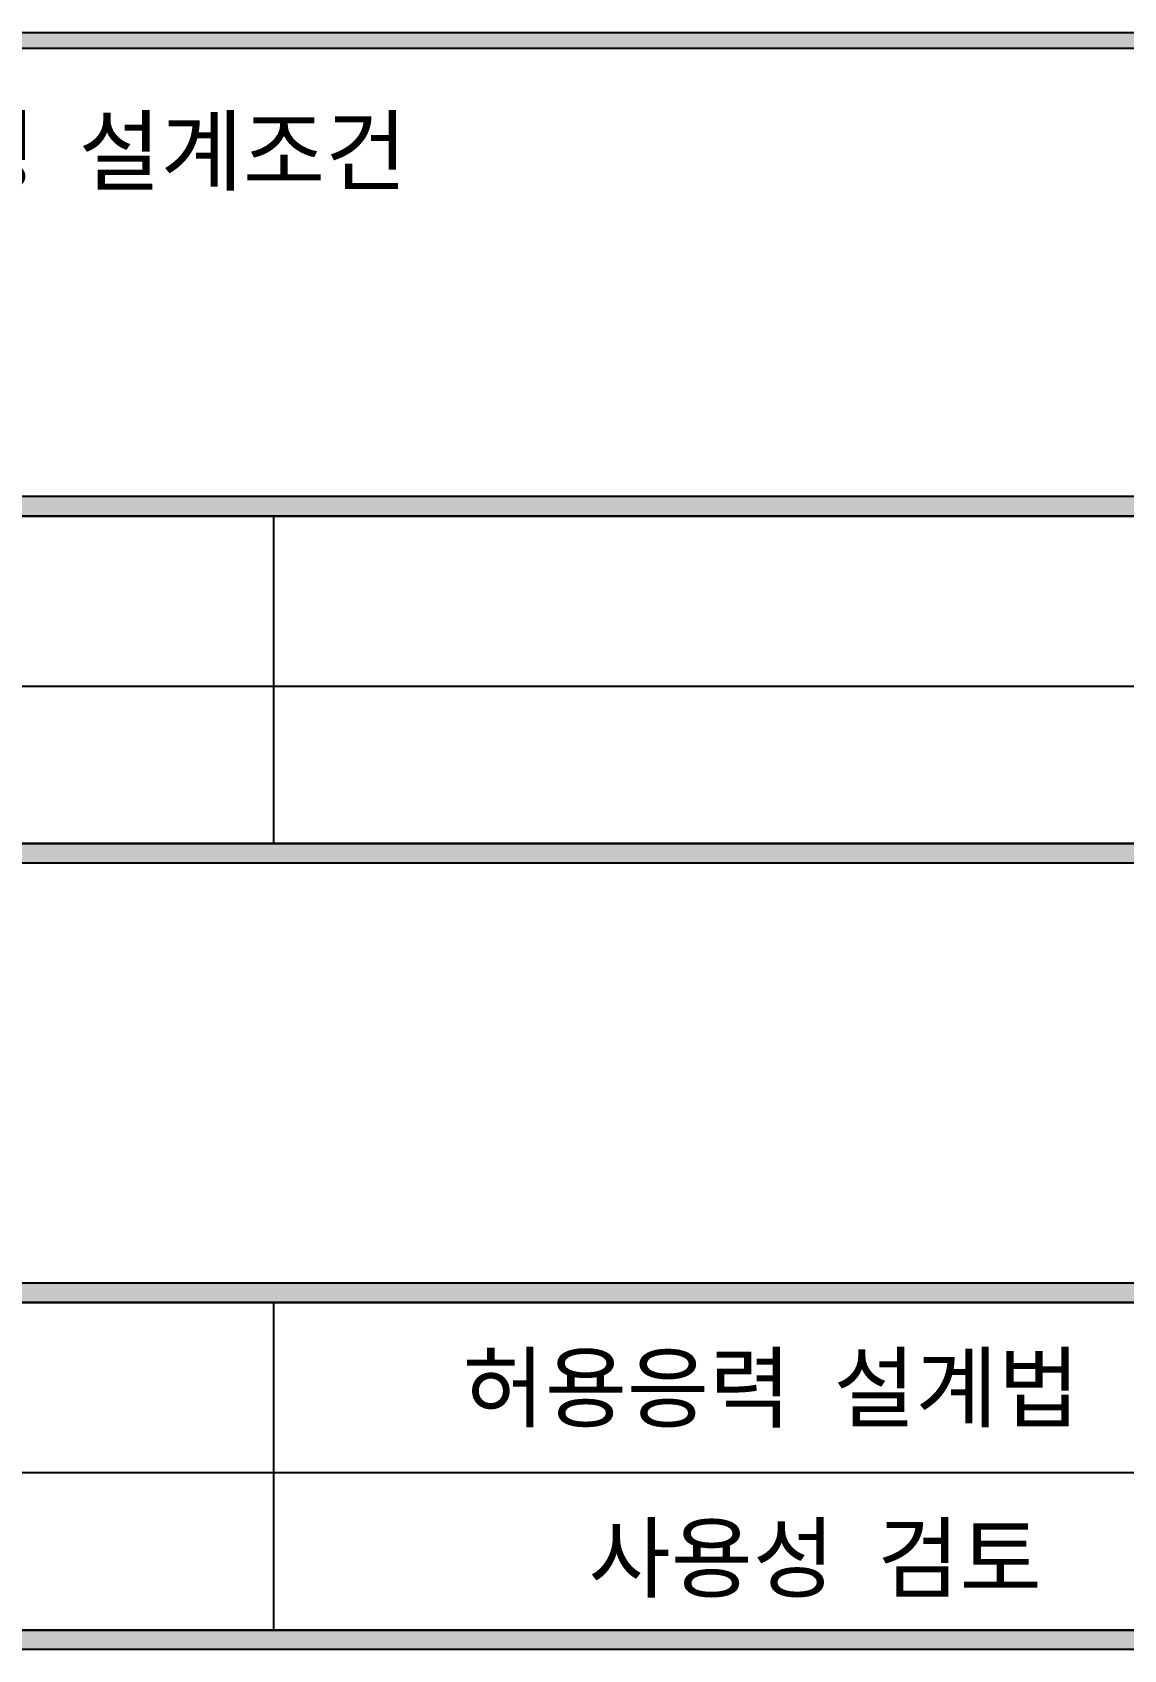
# Model space of a CAD drawing. Extents: x 2558 to 85222, y -662 to 28852.
# Drawn here: x 7425 to 11979, y 20330 to 27079 of the extents above; entities that cross this region are included whole.
import ezdxf
from ezdxf.enums import TextEntityAlignment as Align

# ---------------------------------------------------------------- set-up
doc = ezdxf.new("R2010")
doc.units = 0
doc.header["$MEASUREMENT"] = 0
doc.layers.get('0').update_dxf_attribs({"linetype": 'CONTINUOUS'})
doc.layers.get('DEFPOINTS').update_dxf_attribs({"linetype": 'CONTINUOUS'})
doc.layers.add('DLINE', color=1, linetype='CONTINUOUS')
doc.layers.add('TEXT', color=7, linetype='CONTINUOUS')
doc.styles.add('TEXT', font='DotumChe.ttf')

# ---------------------------------------------------------------- blocks, each defined once
blk = doc.blocks.new('RCSTD1_DESIGN')
for p, q in [((-503.177318, 20729.719849), (17714.243806, 20729.719849)), ((-503.177318, 20664.145655), (17714.243806, 20664.145655)), ((17196.435692, 18792.513106), (618.369406, 18792.513106)), ((17196.435692, 18710.545365), (618.369406, 18710.545365)), ((5057.867573, 18710.545365), (5057.867573, 17344.416332)), ((17196.435692, 18000.158268), (618.369406, 18000.158268)), ((17196.435692, 17344.416332), (618.369406, 17344.416332)), ((17196.435692, 17262.44859), (618.369406, 17262.44859)), ((5057.867573, 15428.648256), (5057.867573, 14062.519224))]:
    blk.add_line(p, q)
at = {"color": 1}
for points in [[(-503.177318, 20729.719849), (-503.177318, 20664.145655), (17714.243806, 20729.719849), (17714.243806, 20664.145655)], [(618.369406, 18792.513106), (618.369406, 18710.545365), (17196.435692, 18792.513106), (17196.435692, 18710.545365)], [(618.369406, 17344.416332), (618.369406, 17262.44859), (17196.435692, 17344.416332), (17196.435692, 17262.44859)], [(618.369406, 15510.615998), (618.369406, 15428.648256), (17196.435692, 15510.615998), (17196.435692, 15428.648256)], [(618.369406, 14062.519224), (618.369406, 13980.551482), (17196.435692, 14062.519224), (17196.435692, 13980.551482)]]:
    blk.add_solid(points, dxfattribs=at)
at = {"layer": 'DEFPOINTS'}
for p, q in [((17196.435692, 18792.513106), (618.369406, 18792.513106)), ((618.369406, 18710.545365), (17196.435692, 18710.545365)), ((618.369406, 17344.416332), (17196.435692, 17344.416332)), ((17196.435692, 17262.44859), (618.369406, 17262.44859))]:
    blk.add_line(p, q, dxfattribs=at)
at = {"layer": 'DLINE', "color": 7, "linetype": 'CONTINUOUS'}
for p, q in [((17196.435692, 15510.615998), (618.369406, 15510.615998)), ((17196.435692, 15510.615998), (618.369406, 15510.615998)), ((618.369406, 15428.648256), (17196.435692, 15428.648256)), ((17196.435692, 15428.648256), (618.369406, 15428.648256)), ((17196.435692, 14718.261159), (618.369406, 14718.261159)), ((618.369406, 14062.519224), (17196.435692, 14062.519224)), ((17196.435692, 14062.519224), (618.369406, 14062.519224)), ((17196.435692, 13980.551482), (618.369406, 13980.551482)), ((17196.435692, 13980.551482), (618.369406, 13980.551482))]:
    blk.add_line(p, q, dxfattribs=at)
at = {"layer": 'TEXT', "style": 'TEXT'}
for s, p in [('1 RC 슬래브교 표준설계요령 설계조건', (-420.294148, 20097.62181)), ('허용응력 설계법', (5846.698114, 14936.841804))]:
    blk.add_text(s, height=273.225806, dxfattribs=at).set_placement(p)
blk.add_text('사용성 검토', height=273.225806, dxfattribs=at).set_placement((7317.924154, 14226.454708), align=Align.CENTER)

msp = doc.modelspace()

# ---------------------------------------------------------------- block references
msp.add_blockref('RCSTD1_DESIGN', (3373.850413, 6349.689248))

doc.saveas('drawing.dxf')
